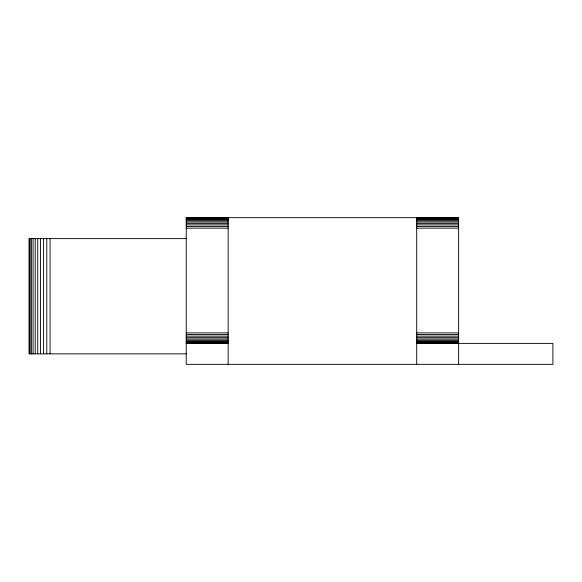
<?xml version="1.0" encoding="UTF-8"?>
<svg xmlns="http://www.w3.org/2000/svg" width="582" height="582" viewBox="0 0 582 582"><rect width="100%" height="100%" fill="white"/><g stroke="black" fill="none" stroke-linecap="round" stroke-linejoin="round"><path stroke-width="0.87" d="M186.24 217.799L228.144 217.799M416.712 217.799L458.616 217.799M186.24 218.177L228.144 218.177M416.712 218.177L458.616 218.177M186.24 218.81L228.144 218.81M416.712 218.81L458.616 218.81M186.24 219.669L228.144 219.669M416.712 219.669L458.616 219.669M186.24 220.738L228.144 220.738M416.712 220.738L458.616 220.738M186.24 221.989L228.144 221.989M416.712 221.989L458.616 221.989M186.24 223.386L228.144 223.386M416.712 223.386L458.616 223.386M186.24 224.907L228.144 224.907M416.712 224.907L458.616 224.907M186.24 226.507L228.144 226.507M416.712 226.507L458.616 226.507M186.24 228.144L228.144 228.144M416.712 228.144L458.616 228.144M186.24 238.62L29.1 238.62L29.1 353.856L186.24 353.856M186.24 332.904L228.144 332.904M416.712 332.904L458.616 332.904M186.24 334.541L228.144 334.541M416.712 334.541L458.616 334.541M186.24 336.141L228.144 336.141M416.712 336.141L458.616 336.141M186.24 337.662L228.144 337.662M416.712 337.662L458.616 337.662M186.24 339.059L228.144 339.059M416.712 339.059L458.616 339.059M186.24 340.31L228.144 340.31M416.712 340.31L458.616 340.31M186.24 341.379L228.144 341.379M416.712 341.379L458.616 341.379M186.24 342.238L228.144 342.238M416.712 342.238L458.616 342.238M186.24 342.871L228.144 342.871M416.712 342.871L458.616 342.871M186.24 343.249L228.144 343.249M416.712 343.249L458.616 343.249M186.24 343.38L228.144 343.38M416.712 343.38L552.9 343.38L552.9 364.332L186.24 364.332L186.24 217.668L458.616 217.668L458.616 364.332M416.712 217.668L416.712 364.332M228.144 217.668L228.144 364.332M50.052 238.62L50.052 353.856M46.771 238.62L46.771 353.856M43.577 238.62L43.577 353.856M40.544 238.62L40.544 353.856M37.735 238.62L37.735 353.856M35.24 238.62L35.24 353.856M33.101 238.62L33.101 353.856M31.384 238.62L31.384 353.856M30.126 238.62L30.126 353.856M29.355 238.62L29.355 353.856"/></g></svg>
